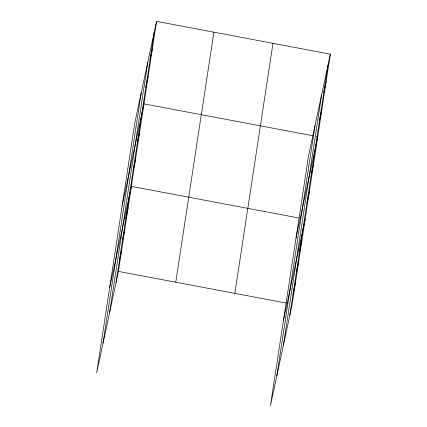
<?xml version="1.0" encoding="UTF-8"?>
<svg xmlns="http://www.w3.org/2000/svg" width="427" height="427" viewBox="0 0 427 427"><rect width="100%" height="100%" fill="white"/><g stroke="black" fill="none" stroke-linecap="round" stroke-linejoin="round"><path stroke-width="0.64" d="M103.067 343.004L141.209 92.953M109.659 312.249L147.801 62.203M116.059 282.402L154.2 32.356M156.56 21.35L134.809 122.8L96.667 372.851L118.418 271.401L156.56 21.35L330.333 54.149L292.191 304.2L270.44 405.65L308.582 155.599L330.333 54.149M175.764 282.22L213.906 32.174M234.845 293.376L272.986 43.324M276.84 375.803L314.982 125.751M283.432 345.048L321.574 95.002M289.832 315.201L327.973 65.15M150.005 59.86L152.364 48.854M145.81 87.364L148.169 76.358M122.223 205.318L143.974 103.868L313.183 135.802M137.419 142.378L139.778 131.372M133.224 169.882L135.583 158.876M109.638 287.835L131.388 186.38L299.295 218.074M125.784 218.64L128.143 207.639M122.544 239.894L124.903 228.893M119.298 261.148L121.658 250.147M323.778 92.659L326.137 81.653M319.583 120.163L321.942 109.157M295.996 238.117L317.747 136.667L316.444 136.421M311.192 175.171L313.551 164.171M306.997 202.681L309.356 191.675M283.411 320.634L305.161 219.179M299.557 251.439L301.916 240.433M296.317 272.693L298.676 261.687M293.071 293.947L295.431 282.941M118.418 271.401L286.325 303.09"/></g></svg>
